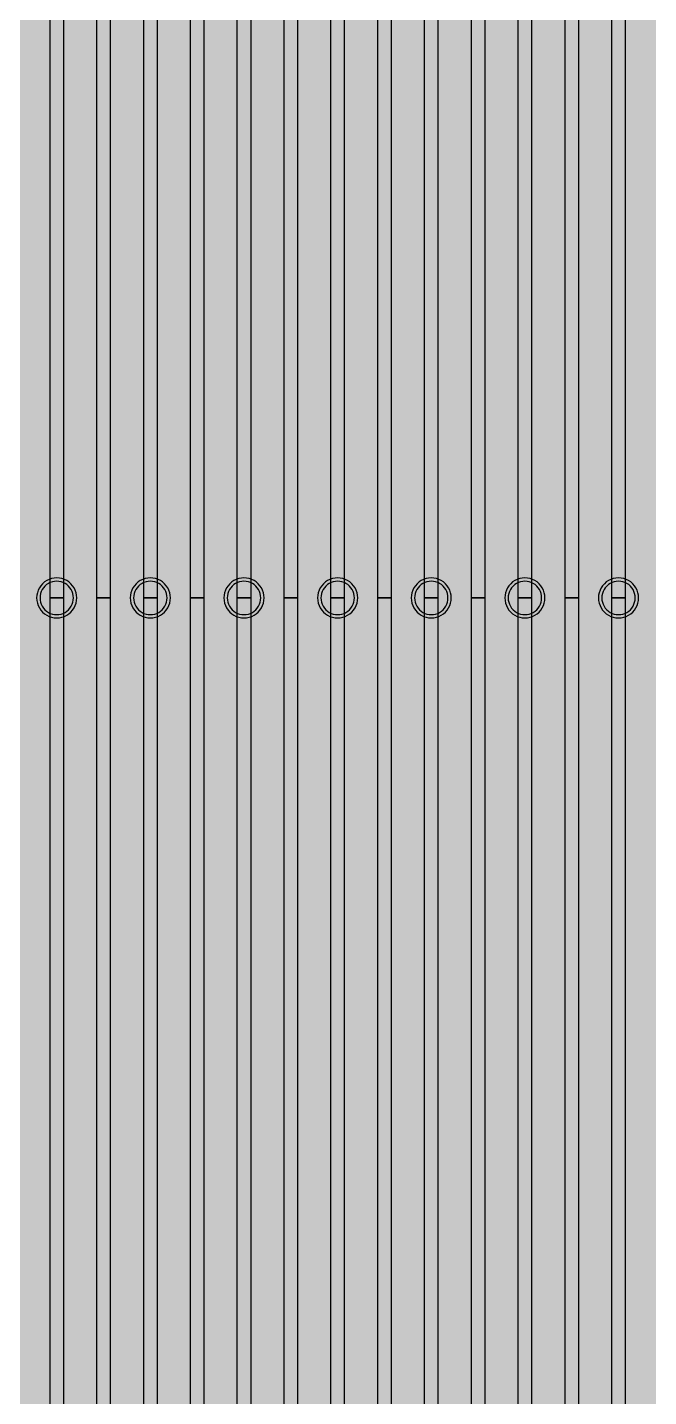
# Model space of a CAD drawing. Header units: metres. Extents: x -7231 to 10969, y -37556 to 1873.
# Drawn here: x -728.9 to -636, y -16751.3 to -16546.6 of the extents above; entities that cross this region are included whole.
import ezdxf

# ---------------------------------------------------------------- set-up
doc = ezdxf.new("R2010")
doc.units = ezdxf.units.M
for name, color, linetype in [('Metal1', 4, 'CONTINUOUS'), ('Metal2', 3, 'CONTINUOUS'), ('Polyimide', 7, 'CONTINUOUS')]:
    doc.layers.add(name, color=color, linetype=linetype)

msp = doc.modelspace()

# ---------------------------------------------------------------- hatches: boundary and pattern name
at = {"layer": 'Polyimide'}
msp.add_hatch(color=7, dxfattribs=at).paths.add_polyline_path([(4065.69, -468), (4066.67, -501.99), (4068.51, -535.99), (4071.41, -569.99), (4075.54, -603.99), (4081.04, -637.99), (4088.01, -671.99), (4096.52, -705.98), (4106.62, -739.98), (4118.33, -773.98), (4131.63, -807.98), (4146.49, -841.98), (4162.87, -875.98), (4180.68, -909.97), (4199.83, -943.97), (4220.22, -977.97), (4241.73, -1011.97), (4264.21, -1045.97), (4287.52, -1079.96), (4311.51, -1113.96), (4336.01, -1147.96), (4360.86, -1181.96), (4385.88, -1215.96), (4410.89, -1249.96), (4435.74, -1283.95), (4460.24, -1317.95), (4484.23, -1351.95), (4507.54, -1385.95), (4530.02, -1419.95), (4551.53, -1453.94), (4571.92, -1487.94), (4591.07, -1521.94), (4608.88, -1555.94), (4625.26, -1589.94), (4640.12, -1623.94), (4653.42, -1657.93), (4665.13, -1691.93), (4675.23, -1725.93), (4683.74, -1759.93), (4690.71, -1793.93), (4696.21, -1827.93), (4700.34, -1861.92), (4703.24, -1895.92), (4705.08, -1929.92), (4706.06, -1963.92), (4706.44, -1997.92), (4706.5, -2031.91), (4706.5, -4793.02), (4709.95, -4838.39), (4720.22, -4882.71), (4737.08, -4924.98), (4760.13, -4964.2), (4788.85, -4999.49), (4822.58, -5030.03), (4860.53, -5055.12), (4901.85, -5074.18), (4901.85, -5074.18), (4970.68, -5105.23), (5034.7, -5145.26), (5092.76, -5193.54), (5143.8, -5249.19), (5186.89, -5311.2), (5221.24, -5378.44), (5246.23, -5449.69), (5261.41, -5523.66), (5266.5, -5599), (5261.41, -5674.34), (5246.23, -5748.31), (5221.24, -5819.56), (5186.89, -5886.8), (5143.8, -5948.81), (5092.76, -6004.46), (5034.7, -6052.74), (4970.68, -6092.77), (4901.85, -6123.82), (4860.53, -6142.88), (4822.58, -6167.97), (4788.85, -6198.51), (4760.13, -6233.8), (4737.08, -6273.02), (4720.22, -6315.29), (4709.95, -6359.61), (4706.5, -6404.98), (4706.5, -9221.52), (4709.95, -9266.88), (4720.22, -9311.21), (4737.08, -9353.47), (4760.13, -9392.7), (4788.85, -9427.98), (4822.58, -9458.52), (4860.53, -9483.61), (4901.85, -9502.67), (4970.68, -9533.72), (5034.7, -9573.75), (5092.76, -9622.03), (5143.8, -9677.68), (5186.89, -9739.69), (5221.24, -9806.94), (5246.23, -9878.19), (5261.41, -9952.16), (5266.5, -10027.49), (5261.41, -10102.83), (5246.23, -10176.8), (5221.24, -10248.05), (5186.89, -10315.3), (5143.8, -10377.31), (5092.76, -10432.96), (5034.7, -10481.24), (4970.68, -10521.27), (4901.85, -10552.32), (4860.53, -10571.38), (4822.58, -10596.46), (4788.85, -10627), (4760.13, -10662.29), (4737.08, -10701.52), (4720.22, -10743.78), (4709.95, -10788.1), (4706.5, -10833.47), (4706.5, -13650.01), (4709.95, -13695.38), (4720.22, -13739.7), (4737.08, -13781.96), (4760.13, -13821.19), (4788.85, -13856.48), (4822.58, -13887.02), (4860.53, -13912.11), (4901.85, -13931.17), (4970.68, -13962.22), (5034.7, -14002.25), (5092.76, -14050.53), (5143.8, -14106.18), (5186.89, -14168.19), (5221.24, -14235.43), (5246.23, -14306.68), (5261.41, -14380.65), (5266.5, -14455.99), (5261.41, -14531.33), (5246.23, -14605.29), (5221.24, -14676.55), (5186.89, -14743.79), (5143.8, -14805.8), (5092.76, -14861.45), (5034.7, -14909.73), (4970.68, -14949.76), (4901.85, -14980.81), (4860.53, -14999.87), (4822.58, -15024.96), (4788.85, -15055.5), (4760.13, -15090.79), (4737.08, -15130.01), (4720.22, -15172.27), (4709.95, -15216.6), (4706.5, -15261.97), (4706.5, -15455.99), (4720.95, -15750.04), (4764.14, -16041.26), (4835.68, -16326.84), (4934.86, -16604.04), (5060.74, -16870.18), (5212.09, -17122.7), (5387.47, -17359.17), (5585.18, -17577.31), (5803.32, -17775.02), (6039.79, -17950.4), (6292.31, -18101.75), (6558.45, -18227.63), (6835.65, -18326.81), (7121.23, -18398.34), (7412.45, -18441.54), (7706.5, -18455.99), (9969.01, -18455.99), (10047.42, -18459.84), (10125.08, -18471.36), (10201.23, -18490.44), (10275.15, -18516.89), (10346.12, -18550.45), (10413.46, -18590.81), (10476.52, -18637.58), (10534.69, -18690.3), (10587.41, -18748.47), (10634.18, -18811.53), (10674.54, -18878.87), (10708.11, -18949.84), (10734.56, -19023.76), (10753.63, -19099.92), (10765.15, -19177.58), (10769.01, -19255.99), (10769.01, -20895.8), (10730.24, -20951.41), (10694.6, -21009.08), (10662.21, -21068.63), (10633.17, -21129.89), (10607.55, -21192.66), (10585.45, -21256.74), (10566.93, -21321.96), (10552.05, -21388.09), (10540.84, -21454.95), (10533.35, -21522.33), (10529.6, -21590.02), (10529.6, -21657.81), (10533.35, -21725.5), (10540.84, -21792.87), (10552.05, -21859.73), (10566.93, -21925.87), (10585.45, -21991.08), (10607.55, -22055.17), (10633.17, -22117.94), (10662.21, -22179.19), (10694.6, -22238.74), (10730.24, -22296.41), (10769.01, -22352.03), (10769.01, -32454.24), (10728.74, -32510.49), (10691.72, -32568.92), (10658.05, -32629.35), (10627.85, -32691.58), (10601.2, -32755.42), (10578.21, -32820.67), (10558.93, -32887.1), (10543.44, -32954.52), (10531.77, -33022.71), (10523.97, -33091.44), (10520.07, -33160.51), (10520.07, -33229.69), (10523.97, -33298.75), (10531.77, -33367.49), (10543.44, -33435.67), (10558.93, -33503.09), (10578.21, -33569.53), (10601.2, -33634.77), (10627.85, -33698.61), (10658.05, -33760.85), (10691.72, -33821.28), (10728.74, -33879.71), (10769.01, -33935.96), (10769.01, -36556), (10765.15, -36634.41), (10753.63, -36712.07), (10734.56, -36788.23), (10708.11, -36862.15), (10674.54, -36933.12), (10634.18, -37000.46), (10587.41, -37063.51), (10534.69, -37121.69), (10476.52, -37174.41), (10413.46, -37221.18), (10346.12, -37261.54), (10275.15, -37295.1), (10201.23, -37321.55), (10125.08, -37340.63), (10047.42, -37352.15), (9969.01, -37356), (-6231.01, -37356), (-6309.42, -37352.15), (-6387.08, -37340.63), (-6463.23, -37321.55), (-6537.15, -37295.1), (-6608.12, -37261.54), (-6675.46, -37221.18), (-6738.52, -37174.41), (-6796.69, -37121.69), (-6849.41, -37063.51), (-6896.18, -37000.46), (-6936.54, -36933.12), (-6970.11, -36862.15), (-6996.56, -36788.23), (-7015.63, -36712.07), (-7027.15, -36634.41), (-7031.01, -36556), (-7031.01, -33936), (-6990.74, -33879.75), (-6953.7, -33821.31), (-6920.03, -33760.88), (-6889.82, -33698.64), (-6863.18, -33634.8), (-6840.18, -33569.55), (-6820.9, -33503.11), (-6805.4, -33435.69), (-6793.74, -33367.49), (-6785.94, -33298.75), (-6782.03, -33229.68), (-6782.03, -33160.5), (-6785.94, -33091.43), (-6793.74, -33022.69), (-6805.4, -32954.5), (-6820.9, -32887.07), (-6840.18, -32820.63), (-6863.18, -32755.39), (-6889.82, -32691.54), (-6920.03, -32629.3), (-6953.7, -32568.87), (-6990.74, -32510.43), (-7031.01, -32454.18), (-7031.01, -22364.83), (-6990.74, -22308.58), (-6953.7, -22250.14), (-6920.03, -22189.71), (-6889.82, -22127.47), (-6863.18, -22063.62), (-6840.18, -21998.38), (-6820.9, -21931.94), (-6805.4, -21864.51), (-6793.74, -21796.32), (-6785.94, -21727.58), (-6782.03, -21658.51), (-6782.03, -21589.33), (-6785.94, -21520.26), (-6793.74, -21451.52), (-6805.4, -21383.32), (-6820.9, -21315.9), (-6840.18, -21249.46), (-6863.18, -21184.21), (-6889.82, -21120.37), (-6920.03, -21058.13), (-6953.7, -20997.7), (-6990.74, -20939.26), (-7031.01, -20883.01), (-7031.01, -19255.99), (-7027.15, -19177.58), (-7015.63, -19099.92), (-6996.56, -19023.76), (-6970.11, -18949.84), (-6936.54, -18878.87), (-6896.18, -18811.53), (-6849.41, -18748.47), (-6796.69, -18690.3), (-6738.52, -18637.58), (-6675.46, -18590.81), (-6608.12, -18550.45), (-6537.15, -18516.89), (-6463.23, -18490.44), (-6387.08, -18471.36), (-6309.42, -18459.84), (-6231.01, -18455.99), (-3968.5, -18455.99), (-3674.45, -18441.54), (-3383.23, -18398.34), (-3097.65, -18326.81), (-2820.45, -18227.63), (-2554.31, -18101.75), (-2301.79, -17950.4), (-2065.32, -17775.02), (-1847.18, -17577.31), (-1649.47, -17359.17), (-1474.09, -17122.7), (-1322.74, -16870.18), (-1196.86, -16604.04), (-1097.68, -16326.84), (-1026.14, -16041.26), (-982.95, -15750.04), (-968.5, -15455.99), (-968.5, -15261.97), (-971.95, -15216.6), (-982.22, -15172.27), (-999.08, -15130.01), (-1022.13, -15090.79), (-1050.85, -15055.5), (-1084.58, -15024.96), (-1122.53, -14999.87), (-1163.85, -14980.81), (-1232.68, -14949.76), (-1296.7, -14909.73), (-1354.76, -14861.45), (-1405.8, -14805.8), (-1448.89, -14743.79), (-1483.24, -14676.55), (-1508.23, -14605.29), (-1523.41, -14531.33), (-1528.5, -14455.99), (-1523.41, -14380.65), (-1508.23, -14306.68), (-1483.24, -14235.43), (-1448.89, -14168.19), (-1405.8, -14106.18), (-1354.76, -14050.53), (-1296.7, -14002.25), (-1232.68, -13962.22), (-1163.85, -13931.17), (-1122.53, -13912.11), (-1084.58, -13887.02), (-1050.85, -13856.48), (-1022.13, -13821.19), (-999.08, -13781.96), (-982.22, -13739.7), (-971.95, -13695.38), (-968.5, -13650.01), (-968.5, -12309.64), (-971.95, -12264.27), (-982.22, -12219.94), (-999.08, -12177.68), (-1022.13, -12138.46), (-1050.85, -12103.17), (-1084.58, -12072.63), (-1122.53, -12047.54), (-1163.85, -12028.48), (-1232.68, -11997.43), (-1296.7, -11957.4), (-1354.76, -11909.12), (-1405.8, -11853.47), (-1448.89, -11791.46), (-1483.24, -11724.22), (-1508.23, -11652.96), (-1523.41, -11579), (-1528.5, -11503.66), (-1523.41, -11428.32), (-1508.23, -11354.35), (-1483.24, -11283.1), (-1448.89, -11215.86), (-1405.8, -11153.85), (-1354.76, -11098.2), (-1296.7, -11049.92), (-1232.68, -11009.89), (-1163.85, -10978.84), (-1122.53, -10959.78), (-1084.58, -10934.69), (-1050.85, -10904.15), (-1022.13, -10868.86), (-999.08, -10829.63), (-982.22, -10787.37), (-971.95, -10743.05), (-968.5, -10697.68), (-968.5, -9357.31), (-971.95, -9311.94), (-982.22, -9267.62), (-999.08, -9225.35), (-1022.13, -9186.13), (-1050.85, -9150.84), (-1084.58, -9120.3), (-1122.53, -9095.21), (-1163.85, -9076.15), (-1163.85, -9076.15), (-1232.68, -9045.1), (-1296.7, -9005.07), (-1354.76, -8956.79), (-1405.8, -8901.14), (-1448.89, -8839.13), (-1483.24, -8771.89), (-1508.23, -8700.64), (-1523.41, -8626.67), (-1528.5, -8551.33), (-1523.41, -8475.99), (-1508.23, -8402.02), (-1483.24, -8330.77), (-1448.89, -8263.53), (-1405.8, -8201.52), (-1354.76, -8145.87), (-1296.7, -8097.59), (-1232.68, -8057.56), (-1163.85, -8026.51), (-1163.85, -8026.51), (-1122.53, -8007.45), (-1084.58, -7982.36), (-1050.85, -7951.82), (-1022.13, -7916.53), (-999.08, -7877.31), (-982.22, -7835.04), (-971.95, -7790.72), (-968.5, -7745.35), (-968.5, -6404.98), (-971.95, -6359.61), (-982.22, -6315.29), (-999.08, -6273.02), (-1022.13, -6233.8), (-1050.85, -6198.51), (-1084.58, -6167.97), (-1122.53, -6142.88), (-1163.85, -6123.82), (-1163.85, -6123.82), (-1232.68, -6092.77), (-1296.7, -6052.74), (-1354.76, -6004.46), (-1405.8, -5948.81), (-1448.89, -5886.8), (-1483.24, -5819.56), (-1508.23, -5748.31), (-1523.41, -5674.34), (-1528.5, -5599), (-1523.41, -5523.66), (-1508.23, -5449.69), (-1483.24, -5378.44), (-1448.89, -5311.2), (-1405.8, -5249.19), (-1354.76, -5193.54), (-1296.7, -5145.26), (-1232.68, -5105.23), (-1163.85, -5074.18), (-1163.85, -5074.18), (-1122.53, -5055.12), (-1084.58, -5030.03), (-1050.85, -4999.49), (-1022.13, -4964.2), (-999.08, -4924.98), (-982.22, -4882.71), (-971.95, -4838.39), (-968.5, -4793.02), (-968.5, -2031.91), (-968.44, -1997.92), (-968.06, -1963.92), (-967.05, -1929.92), (-965.18, -1895.92), (-962.22, -1861.92), (-958.01, -1827.93), (-952.41, -1793.93), (-945.31, -1759.93), (-936.64, -1725.93), (-926.35, -1691.93), (-914.43, -1657.93), (-900.88, -1623.94), (-885.74, -1589.94), (-869.05, -1555.94), (-850.91, -1521.94), (-831.4, -1487.94), (-810.63, -1453.94), (-788.72, -1419.95), (-765.82, -1385.95), (-742.07, -1351.95), (-717.63, -1317.95), (-692.67, -1283.95), (-667.36, -1249.96), (-641.88, -1215.96), (-616.39, -1181.96), (-591.08, -1147.96), (-566.12, -1113.96), (-541.68, -1079.96), (-517.93, -1045.97), (-495.03, -1011.97), (-473.12, -977.97), (-452.35, -943.97), (-432.84, -909.97), (-414.7, -875.98), (-398.01, -841.98), (-382.87, -807.98), (-369.32, -773.98), (-357.4, -739.98), (-347.11, -705.98), (-338.44, -671.99), (-331.34, -637.99), (-325.74, -603.99), (-321.53, -569.99), (-318.57, -535.99), (-316.7, -501.99), (-315.69, -468), (-315.31, -434), (-315.25, -400), (-315.25, 401), (-315.25, 451), (-315.25, 1644), (-270.25, 1644), (-270.03, 1637.13), (-269.35, 1630.29), (-268.23, 1623.52), (-266.67, 1616.82), (-264.68, 1610.25), (-262.26, 1603.82), (-259.42, 1597.56), (-256.18, 1591.5), (-252.55, 1585.67), (-248.55, 1580.08), (-244.19, 1574.77), (-239.5, 1569.75), (-234.48, 1565.06), (-229.17, 1560.7), (-223.58, 1556.7), (-217.75, 1553.07), (-211.69, 1549.83), (-205.43, 1546.99), (-199, 1544.57), (-192.43, 1542.58), (-185.73, 1541.02), (-178.96, 1539.9), (-172.12, 1539.22), (-165.25, 1539), (-158.38, 1539.22), (-151.54, 1539.9), (-144.77, 1541.02), (-138.07, 1542.58), (-131.5, 1544.57), (-125.07, 1546.99), (-118.81, 1549.83), (-112.75, 1553.07), (-106.92, 1556.7), (-101.33, 1560.7), (-96.02, 1565.06), (-91, 1569.75), (-86.31, 1574.77), (-81.95, 1580.08), (-77.95, 1585.67), (-74.32, 1591.5), (-71.08, 1597.56), (-68.24, 1603.82), (-65.82, 1610.25), (-63.83, 1616.82), (-62.27, 1623.52), (-61.15, 1630.29), (-60.47, 1637.13), (-60.25, 1644), (1853, 1644), (1853, 1573), (3815.25, 1573), (3815.46, 1579.54), (3816.11, 1586.05), (3817.17, 1592.51), (3818.66, 1598.88), (3820.56, 1605.14), (3822.86, 1611.27), (3825.56, 1617.23), (3828.65, 1623), (3832.1, 1628.56), (3835.91, 1633.88), (3840.07, 1638.93), (3844.54, 1643.71), (3849.32, 1648.18), (3854.37, 1652.34), (3859.69, 1656.15), (3865.25, 1659.6), (3871.02, 1662.69), (3876.98, 1665.39), (3883.11, 1667.69), (3889.37, 1669.59), (3895.74, 1671.08), (3902.2, 1672.14), (3908.71, 1672.79), (3915.25, 1673), (3921.79, 1672.79), (3928.3, 1672.14), (3934.76, 1671.08), (3941.13, 1669.59), (3947.39, 1667.69), (3953.52, 1665.39), (3959.48, 1662.69), (3965.25, 1659.6), (3970.81, 1656.15), (3976.13, 1652.34), (3981.18, 1648.18), (3985.96, 1643.71), (3990.43, 1638.93), (3994.59, 1633.88), (3998.4, 1628.56), (4001.85, 1623), (4004.94, 1617.23), (4007.64, 1611.27), (4009.94, 1605.14), (4011.84, 1598.88), (4013.33, 1592.51), (4014.39, 1586.05), (4015.04, 1579.54), (4015.25, 1573), (4065.25, 1573), (4065.25, 451), (4065.25, 401), (4065.25, -400), (4065.31, -434), (4065.69, -468)])

# ---------------------------------------------------------------- linework, layer by layer
at = {"layer": 'Metal1'}
for points in [[(-723.5, -2032.22), (-723.5, -16631.91), (-725.5, -16631.91), (-725.5, -2031.61)], [(-716.5, -2032.22), (-716.5, -16631.91), (-718.5, -16631.91), (-718.5, -2031.61)], [(-709.5, -2032.22), (-709.5, -16631.91), (-711.5, -16631.91), (-711.5, -2031.61)], [(-702.5, -2032.22), (-702.5, -16631.91), (-704.5, -16631.91), (-704.5, -2031.61)], [(-695.5, -2032.22), (-695.5, -16631.91), (-697.5, -16631.91), (-697.5, -2031.61)], [(-688.5, -2032.22), (-688.5, -16631.91), (-690.5, -16631.91), (-690.5, -2031.61)], [(-681.5, -2032.22), (-681.5, -16631.91), (-683.5, -16631.91), (-683.5, -2031.61)], [(-674.5, -2032.22), (-674.5, -16631.91), (-676.5, -16631.91), (-676.5, -2031.61)], [(-667.5, -2032.21), (-667.5, -16631.91), (-669.5, -16631.91), (-669.5, -2031.61)], [(-660.5, -2032.21), (-660.5, -16631.91), (-662.5, -16631.91), (-662.5, -2031.62)], [(-653.5, -2032.21), (-653.5, -16631.91), (-655.5, -16631.91), (-655.5, -2031.62)], [(-646.5, -2032.21), (-646.5, -16631.91), (-648.5, -16631.91), (-648.5, -2031.62)], [(-639.5, -2032.21), (-639.5, -16631.91), (-641.5, -16631.91), (-641.5, -2031.62)], [(-553.78, -17790.14), (-577.27, -17767.64), (-600.75, -17745.14), (-624.24, -17722.64), (-647.73, -17700.14), (-671.22, -17677.64), (-694.7, -17655.14), (-708.94, -17641.5), (-718.5, -17619.11), (-718.5, -16631.91), (-716.5, -16631.91), (-716.5, -17618.7), (-707.27, -17640.33), (-693.32, -17653.69), (-669.83, -17676.19), (-646.35, -17698.69), (-622.86, -17721.2), (-599.37, -17743.7), (-575.88, -17766.2), (-552.4, -17788.7)], [(-540.67, -17790.14), (-564.03, -17767.64), (-587.39, -17745.14), (-610.75, -17722.64), (-634.11, -17700.14), (-657.47, -17677.64), (-680.83, -17655.14), (-695, -17641.49), (-704.5, -17619.14), (-704.5, -16631.91), (-702.5, -16631.91), (-702.5, -17618.74), (-693.32, -17640.34), (-679.45, -17653.7), (-656.09, -17676.2), (-632.72, -17698.7), (-609.36, -17721.2), (-586, -17743.7), (-562.64, -17766.2), (-539.28, -17788.7)], [(-527.56, -17790.14), (-550.8, -17767.64), (-574.03, -17745.14), (-597.26, -17722.64), (-620.5, -17700.14), (-643.73, -17677.63), (-666.96, -17655.13), (-681.05, -17641.49), (-690.5, -17619.18), (-690.5, -16631.91), (-688.5, -16631.91), (-688.5, -17618.77), (-679.37, -17640.34), (-665.57, -17653.7), (-642.34, -17676.2), (-619.1, -17698.7), (-595.87, -17721.2), (-572.64, -17743.7), (-549.4, -17766.2), (-526.17, -17788.7)], [(-514.45, -17790.14), (-537.56, -17767.64), (-560.67, -17745.13), (-583.77, -17722.63), (-606.88, -17700.13), (-629.99, -17677.63), (-653.09, -17655.13), (-667.1, -17641.49), (-676.5, -17619.22), (-676.5, -16631.91), (-674.5, -16631.91), (-674.5, -17618.81), (-665.41, -17640.34), (-651.7, -17653.7), (-628.59, -17676.2), (-605.48, -17698.7), (-582.38, -17721.2), (-559.27, -17743.7), (-536.17, -17766.2), (-513.06, -17788.7)], [(-501.35, -17790.13), (-524.33, -17767.63), (-547.3, -17745.13), (-570.28, -17722.63), (-593.26, -17700.13), (-616.24, -17677.63), (-639.22, -17655.13), (-653.15, -17641.49), (-662.5, -17619.25), (-662.5, -16631.91), (-660.5, -16631.91), (-660.5, -17618.85), (-651.46, -17640.34), (-637.82, -17653.7), (-614.84, -17676.2), (-591.86, -17698.7), (-568.88, -17721.2), (-545.91, -17743.7), (-522.93, -17766.2), (-499.95, -17788.7)], [(-488.24, -17790.13), (-511.09, -17767.63), (-533.94, -17745.13), (-556.79, -17722.63), (-579.65, -17700.13), (-602.5, -17677.63), (-625.35, -17655.13), (-639.2, -17641.49), (-648.5, -17619.29), (-648.5, -16631.91), (-646.5, -16631.91), (-646.5, -17618.89), (-637.51, -17640.34), (-623.95, -17653.7), (-601.09, -17676.2), (-578.24, -17698.7), (-555.39, -17721.2), (-532.54, -17743.71), (-509.69, -17766.21), (-486.83, -17788.71)]]:
    msp.add_lwpolyline(points, dxfattribs=at)
for points in [[(-721.5, -16631.91), (-721.53, -16631.52), (-721.6, -16631.14), (-721.73, -16630.77), (-721.9, -16630.41), (-722.12, -16630.09), (-722.38, -16629.79), (-722.67, -16629.53), (-723, -16629.32), (-723.35, -16629.14), (-723.72, -16629.02), (-724.11, -16628.94), (-724.5, -16628.91), (-724.89, -16628.94), (-725.28, -16629.02), (-725.65, -16629.14), (-726, -16629.32), (-726.33, -16629.53), (-726.62, -16629.79), (-726.88, -16630.09), (-727.1, -16630.41), (-727.27, -16630.77), (-727.4, -16631.14), (-727.47, -16631.52), (-727.5, -16631.91), (-727.47, -16632.31), (-727.4, -16632.69), (-727.27, -16633.06), (-727.1, -16633.41), (-726.88, -16633.74), (-726.62, -16634.04), (-726.33, -16634.29), (-726, -16634.51), (-725.65, -16634.69), (-725.28, -16634.81), (-724.89, -16634.89), (-724.5, -16634.91), (-724.11, -16634.89), (-723.72, -16634.81), (-723.35, -16634.69), (-723, -16634.51), (-722.67, -16634.29), (-722.38, -16634.04), (-722.12, -16633.74), (-721.9, -16633.41), (-721.73, -16633.06), (-721.6, -16632.69), (-721.53, -16632.31), (-721.5, -16631.91)], [(-707.5, -16631.91), (-707.53, -16631.52), (-707.6, -16631.14), (-707.73, -16630.77), (-707.9, -16630.41), (-708.12, -16630.09), (-708.38, -16629.79), (-708.67, -16629.53), (-709, -16629.32), (-709.35, -16629.14), (-709.72, -16629.02), (-710.11, -16628.94), (-710.5, -16628.91), (-710.89, -16628.94), (-711.28, -16629.02), (-711.65, -16629.14), (-712, -16629.32), (-712.33, -16629.53), (-712.62, -16629.79), (-712.88, -16630.09), (-713.1, -16630.41), (-713.27, -16630.77), (-713.4, -16631.14), (-713.47, -16631.52), (-713.5, -16631.91), (-713.47, -16632.31), (-713.4, -16632.69), (-713.27, -16633.06), (-713.1, -16633.41), (-712.88, -16633.74), (-712.62, -16634.04), (-712.33, -16634.29), (-712, -16634.51), (-711.65, -16634.69), (-711.28, -16634.81), (-710.89, -16634.89), (-710.5, -16634.91), (-710.11, -16634.89), (-709.72, -16634.81), (-709.35, -16634.69), (-709, -16634.51), (-708.67, -16634.29), (-708.38, -16634.04), (-708.12, -16633.74), (-707.9, -16633.41), (-707.73, -16633.06), (-707.6, -16632.69), (-707.53, -16632.31), (-707.5, -16631.91)], [(-693.5, -16631.91), (-693.53, -16631.52), (-693.6, -16631.14), (-693.73, -16630.77), (-693.9, -16630.41), (-694.12, -16630.09), (-694.38, -16629.79), (-694.67, -16629.53), (-695, -16629.32), (-695.35, -16629.14), (-695.72, -16629.02), (-696.11, -16628.94), (-696.5, -16628.91), (-696.89, -16628.94), (-697.28, -16629.02), (-697.65, -16629.14), (-698, -16629.32), (-698.33, -16629.53), (-698.62, -16629.79), (-698.88, -16630.09), (-699.1, -16630.41), (-699.27, -16630.77), (-699.4, -16631.14), (-699.47, -16631.52), (-699.5, -16631.91), (-699.47, -16632.31), (-699.4, -16632.69), (-699.27, -16633.06), (-699.1, -16633.41), (-698.88, -16633.74), (-698.62, -16634.04), (-698.33, -16634.29), (-698, -16634.51), (-697.65, -16634.69), (-697.28, -16634.81), (-696.89, -16634.89), (-696.5, -16634.91), (-696.11, -16634.89), (-695.72, -16634.81), (-695.35, -16634.69), (-695, -16634.51), (-694.67, -16634.29), (-694.38, -16634.04), (-694.12, -16633.74), (-693.9, -16633.41), (-693.73, -16633.06), (-693.6, -16632.69), (-693.53, -16632.31), (-693.5, -16631.91)], [(-679.5, -16631.91), (-679.53, -16631.52), (-679.6, -16631.14), (-679.73, -16630.77), (-679.9, -16630.41), (-680.12, -16630.09), (-680.38, -16629.79), (-680.67, -16629.53), (-681, -16629.32), (-681.35, -16629.14), (-681.72, -16629.02), (-682.11, -16628.94), (-682.5, -16628.91), (-682.89, -16628.94), (-683.28, -16629.02), (-683.65, -16629.14), (-684, -16629.32), (-684.33, -16629.53), (-684.62, -16629.79), (-684.88, -16630.09), (-685.1, -16630.41), (-685.27, -16630.77), (-685.4, -16631.14), (-685.47, -16631.52), (-685.5, -16631.91), (-685.47, -16632.31), (-685.4, -16632.69), (-685.27, -16633.06), (-685.1, -16633.41), (-684.88, -16633.74), (-684.62, -16634.04), (-684.33, -16634.29), (-684, -16634.51), (-683.65, -16634.69), (-683.28, -16634.81), (-682.89, -16634.89), (-682.5, -16634.91), (-682.11, -16634.89), (-681.72, -16634.81), (-681.35, -16634.69), (-681, -16634.51), (-680.67, -16634.29), (-680.38, -16634.04), (-680.12, -16633.74), (-679.9, -16633.41), (-679.73, -16633.06), (-679.6, -16632.69), (-679.53, -16632.31), (-679.5, -16631.91)], [(-665.5, -16631.91), (-665.53, -16631.52), (-665.6, -16631.14), (-665.73, -16630.77), (-665.9, -16630.41), (-666.12, -16630.09), (-666.38, -16629.79), (-666.67, -16629.53), (-667, -16629.32), (-667.35, -16629.14), (-667.72, -16629.02), (-668.11, -16628.94), (-668.5, -16628.91), (-668.89, -16628.94), (-669.28, -16629.02), (-669.65, -16629.14), (-670, -16629.32), (-670.33, -16629.53), (-670.62, -16629.79), (-670.88, -16630.09), (-671.1, -16630.41), (-671.27, -16630.77), (-671.4, -16631.14), (-671.47, -16631.52), (-671.5, -16631.91), (-671.47, -16632.31), (-671.4, -16632.69), (-671.27, -16633.06), (-671.1, -16633.41), (-670.88, -16633.74), (-670.62, -16634.04), (-670.33, -16634.29), (-670, -16634.51), (-669.65, -16634.69), (-669.28, -16634.81), (-668.89, -16634.89), (-668.5, -16634.91), (-668.11, -16634.89), (-667.72, -16634.81), (-667.35, -16634.69), (-667, -16634.51), (-666.67, -16634.29), (-666.38, -16634.04), (-666.12, -16633.74), (-665.9, -16633.41), (-665.73, -16633.06), (-665.6, -16632.69), (-665.53, -16632.31), (-665.5, -16631.91)], [(-651.5, -16631.91), (-651.53, -16631.52), (-651.6, -16631.14), (-651.73, -16630.77), (-651.9, -16630.41), (-652.12, -16630.09), (-652.38, -16629.79), (-652.67, -16629.53), (-653, -16629.32), (-653.35, -16629.14), (-653.72, -16629.02), (-654.11, -16628.94), (-654.5, -16628.91), (-654.89, -16628.94), (-655.28, -16629.02), (-655.65, -16629.14), (-656, -16629.32), (-656.33, -16629.53), (-656.62, -16629.79), (-656.88, -16630.09), (-657.1, -16630.41), (-657.27, -16630.77), (-657.4, -16631.14), (-657.47, -16631.52), (-657.5, -16631.91), (-657.47, -16632.31), (-657.4, -16632.69), (-657.27, -16633.06), (-657.1, -16633.41), (-656.88, -16633.74), (-656.62, -16634.04), (-656.33, -16634.29), (-656, -16634.51), (-655.65, -16634.69), (-655.28, -16634.81), (-654.89, -16634.89), (-654.5, -16634.91), (-654.11, -16634.89), (-653.72, -16634.81), (-653.35, -16634.69), (-653, -16634.51), (-652.67, -16634.29), (-652.38, -16634.04), (-652.12, -16633.74), (-651.9, -16633.41), (-651.73, -16633.06), (-651.6, -16632.69), (-651.53, -16632.31), (-651.5, -16631.91)], [(-637.5, -16631.91), (-637.53, -16631.52), (-637.6, -16631.14), (-637.73, -16630.77), (-637.9, -16630.41), (-638.12, -16630.09), (-638.38, -16629.79), (-638.67, -16629.53), (-639, -16629.32), (-639.35, -16629.14), (-639.72, -16629.02), (-640.11, -16628.94), (-640.5, -16628.91), (-640.89, -16628.94), (-641.28, -16629.02), (-641.65, -16629.14), (-642, -16629.32), (-642.33, -16629.53), (-642.62, -16629.79), (-642.88, -16630.09), (-643.1, -16630.41), (-643.27, -16630.77), (-643.4, -16631.14), (-643.47, -16631.52), (-643.5, -16631.91), (-643.47, -16632.31), (-643.4, -16632.69), (-643.27, -16633.06), (-643.1, -16633.41), (-642.88, -16633.74), (-642.62, -16634.04), (-642.33, -16634.29), (-642, -16634.51), (-641.65, -16634.69), (-641.28, -16634.81), (-640.89, -16634.89), (-640.5, -16634.91), (-640.11, -16634.89), (-639.72, -16634.81), (-639.35, -16634.69), (-639, -16634.51), (-638.67, -16634.29), (-638.38, -16634.04), (-638.12, -16633.74), (-637.9, -16633.41), (-637.73, -16633.06), (-637.6, -16632.69), (-637.53, -16632.31), (-637.5, -16631.91)]]:
    msp.add_lwpolyline(points, close=True, dxfattribs=at)
at = {"layer": 'Metal2'}
for points in [[(-721.5, -16631.91), (-721.53, -16631.52), (-721.6, -16631.14), (-721.73, -16630.77), (-721.9, -16630.41), (-722.12, -16630.09), (-722.38, -16629.79), (-722.67, -16629.53), (-723, -16629.32), (-723.35, -16629.14), (-723.72, -16629.02), (-724.11, -16628.94), (-724.5, -16628.91), (-724.89, -16628.94), (-725.28, -16629.02), (-725.65, -16629.14), (-726, -16629.32), (-726.33, -16629.53), (-726.62, -16629.79), (-726.88, -16630.09), (-727.1, -16630.41), (-727.27, -16630.77), (-727.4, -16631.14), (-727.47, -16631.52), (-727.5, -16631.91), (-727.47, -16632.31), (-727.4, -16632.69), (-727.27, -16633.06), (-727.1, -16633.41), (-726.88, -16633.74), (-726.62, -16634.04), (-726.33, -16634.29), (-726, -16634.51), (-725.65, -16634.69), (-725.28, -16634.81), (-724.89, -16634.89), (-724.5, -16634.91), (-724.11, -16634.89), (-723.72, -16634.81), (-723.35, -16634.69), (-723, -16634.51), (-722.67, -16634.29), (-722.38, -16634.04), (-722.12, -16633.74), (-721.9, -16633.41), (-721.73, -16633.06), (-721.6, -16632.69), (-721.53, -16632.31), (-721.5, -16631.91)], [(-707.5, -16631.91), (-707.53, -16631.52), (-707.6, -16631.14), (-707.73, -16630.77), (-707.9, -16630.41), (-708.12, -16630.09), (-708.38, -16629.79), (-708.67, -16629.53), (-709, -16629.32), (-709.35, -16629.14), (-709.72, -16629.02), (-710.11, -16628.94), (-710.5, -16628.91), (-710.89, -16628.94), (-711.28, -16629.02), (-711.65, -16629.14), (-712, -16629.32), (-712.33, -16629.53), (-712.62, -16629.79), (-712.88, -16630.09), (-713.1, -16630.41), (-713.27, -16630.77), (-713.4, -16631.14), (-713.47, -16631.52), (-713.5, -16631.91), (-713.47, -16632.31), (-713.4, -16632.69), (-713.27, -16633.06), (-713.1, -16633.41), (-712.88, -16633.74), (-712.62, -16634.04), (-712.33, -16634.29), (-712, -16634.51), (-711.65, -16634.69), (-711.28, -16634.81), (-710.89, -16634.89), (-710.5, -16634.91), (-710.11, -16634.89), (-709.72, -16634.81), (-709.35, -16634.69), (-709, -16634.51), (-708.67, -16634.29), (-708.38, -16634.04), (-708.12, -16633.74), (-707.9, -16633.41), (-707.73, -16633.06), (-707.6, -16632.69), (-707.53, -16632.31), (-707.5, -16631.91)], [(-693.5, -16631.91), (-693.53, -16631.52), (-693.6, -16631.14), (-693.73, -16630.77), (-693.9, -16630.41), (-694.12, -16630.09), (-694.38, -16629.79), (-694.67, -16629.53), (-695, -16629.32), (-695.35, -16629.14), (-695.72, -16629.02), (-696.11, -16628.94), (-696.5, -16628.91), (-696.89, -16628.94), (-697.28, -16629.02), (-697.65, -16629.14), (-698, -16629.32), (-698.33, -16629.53), (-698.62, -16629.79), (-698.88, -16630.09), (-699.1, -16630.41), (-699.27, -16630.77), (-699.4, -16631.14), (-699.47, -16631.52), (-699.5, -16631.91), (-699.47, -16632.31), (-699.4, -16632.69), (-699.27, -16633.06), (-699.1, -16633.41), (-698.88, -16633.74), (-698.62, -16634.04), (-698.33, -16634.29), (-698, -16634.51), (-697.65, -16634.69), (-697.28, -16634.81), (-696.89, -16634.89), (-696.5, -16634.91), (-696.11, -16634.89), (-695.72, -16634.81), (-695.35, -16634.69), (-695, -16634.51), (-694.67, -16634.29), (-694.38, -16634.04), (-694.12, -16633.74), (-693.9, -16633.41), (-693.73, -16633.06), (-693.6, -16632.69), (-693.53, -16632.31), (-693.5, -16631.91)], [(-679.5, -16631.91), (-679.53, -16631.52), (-679.6, -16631.14), (-679.73, -16630.77), (-679.9, -16630.41), (-680.12, -16630.09), (-680.38, -16629.79), (-680.67, -16629.53), (-681, -16629.32), (-681.35, -16629.14), (-681.72, -16629.02), (-682.11, -16628.94), (-682.5, -16628.91), (-682.89, -16628.94), (-683.28, -16629.02), (-683.65, -16629.14), (-684, -16629.32), (-684.33, -16629.53), (-684.62, -16629.79), (-684.88, -16630.09), (-685.1, -16630.41), (-685.27, -16630.77), (-685.4, -16631.14), (-685.47, -16631.52), (-685.5, -16631.91), (-685.47, -16632.31), (-685.4, -16632.69), (-685.27, -16633.06), (-685.1, -16633.41), (-684.88, -16633.74), (-684.62, -16634.04), (-684.33, -16634.29), (-684, -16634.51), (-683.65, -16634.69), (-683.28, -16634.81), (-682.89, -16634.89), (-682.5, -16634.91), (-682.11, -16634.89), (-681.72, -16634.81), (-681.35, -16634.69), (-681, -16634.51), (-680.67, -16634.29), (-680.38, -16634.04), (-680.12, -16633.74), (-679.9, -16633.41), (-679.73, -16633.06), (-679.6, -16632.69), (-679.53, -16632.31), (-679.5, -16631.91)], [(-665.5, -16631.91), (-665.53, -16631.52), (-665.6, -16631.14), (-665.73, -16630.77), (-665.9, -16630.41), (-666.12, -16630.09), (-666.38, -16629.79), (-666.67, -16629.53), (-667, -16629.32), (-667.35, -16629.14), (-667.72, -16629.02), (-668.11, -16628.94), (-668.5, -16628.91), (-668.89, -16628.94), (-669.28, -16629.02), (-669.65, -16629.14), (-670, -16629.32), (-670.33, -16629.53), (-670.62, -16629.79), (-670.88, -16630.09), (-671.1, -16630.41), (-671.27, -16630.77), (-671.4, -16631.14), (-671.47, -16631.52), (-671.5, -16631.91), (-671.47, -16632.31), (-671.4, -16632.69), (-671.27, -16633.06), (-671.1, -16633.41), (-670.88, -16633.74), (-670.62, -16634.04), (-670.33, -16634.29), (-670, -16634.51), (-669.65, -16634.69), (-669.28, -16634.81), (-668.89, -16634.89), (-668.5, -16634.91), (-668.11, -16634.89), (-667.72, -16634.81), (-667.35, -16634.69), (-667, -16634.51), (-666.67, -16634.29), (-666.38, -16634.04), (-666.12, -16633.74), (-665.9, -16633.41), (-665.73, -16633.06), (-665.6, -16632.69), (-665.53, -16632.31), (-665.5, -16631.91)], [(-651.5, -16631.91), (-651.53, -16631.52), (-651.6, -16631.14), (-651.73, -16630.77), (-651.9, -16630.41), (-652.12, -16630.09), (-652.38, -16629.79), (-652.67, -16629.53), (-653, -16629.32), (-653.35, -16629.14), (-653.72, -16629.02), (-654.11, -16628.94), (-654.5, -16628.91), (-654.89, -16628.94), (-655.28, -16629.02), (-655.65, -16629.14), (-656, -16629.32), (-656.33, -16629.53), (-656.62, -16629.79), (-656.88, -16630.09), (-657.1, -16630.41), (-657.27, -16630.77), (-657.4, -16631.14), (-657.47, -16631.52), (-657.5, -16631.91), (-657.47, -16632.31), (-657.4, -16632.69), (-657.27, -16633.06), (-657.1, -16633.41), (-656.88, -16633.74), (-656.62, -16634.04), (-656.33, -16634.29), (-656, -16634.51), (-655.65, -16634.69), (-655.28, -16634.81), (-654.89, -16634.89), (-654.5, -16634.91), (-654.11, -16634.89), (-653.72, -16634.81), (-653.35, -16634.69), (-653, -16634.51), (-652.67, -16634.29), (-652.38, -16634.04), (-652.12, -16633.74), (-651.9, -16633.41), (-651.73, -16633.06), (-651.6, -16632.69), (-651.53, -16632.31), (-651.5, -16631.91)], [(-637.5, -16631.91), (-637.53, -16631.52), (-637.6, -16631.14), (-637.73, -16630.77), (-637.9, -16630.41), (-638.12, -16630.09), (-638.38, -16629.79), (-638.67, -16629.53), (-639, -16629.32), (-639.35, -16629.14), (-639.72, -16629.02), (-640.11, -16628.94), (-640.5, -16628.91), (-640.89, -16628.94), (-641.28, -16629.02), (-641.65, -16629.14), (-642, -16629.32), (-642.33, -16629.53), (-642.62, -16629.79), (-642.88, -16630.09), (-643.1, -16630.41), (-643.27, -16630.77), (-643.4, -16631.14), (-643.47, -16631.52), (-643.5, -16631.91), (-643.47, -16632.31), (-643.4, -16632.69), (-643.27, -16633.06), (-643.1, -16633.41), (-642.88, -16633.74), (-642.62, -16634.04), (-642.33, -16634.29), (-642, -16634.51), (-641.65, -16634.69), (-641.28, -16634.81), (-640.89, -16634.89), (-640.5, -16634.91), (-640.11, -16634.89), (-639.72, -16634.81), (-639.35, -16634.69), (-639, -16634.51), (-638.67, -16634.29), (-638.38, -16634.04), (-638.12, -16633.74), (-637.9, -16633.41), (-637.73, -16633.06), (-637.6, -16632.69), (-637.53, -16632.31), (-637.5, -16631.91)]]:
    msp.add_lwpolyline(points, close=True, dxfattribs=at)
for points in [[(-560.33, -17790.14), (-583.88, -17767.64), (-607.44, -17745.14), (-630.99, -17722.64), (-654.54, -17700.14), (-678.09, -17677.64), (-701.64, -17655.14), (-715.92, -17641.5), (-725.5, -17619.09), (-725.5, -16631.91), (-723.5, -16631.91), (-723.5, -17618.68), (-714.24, -17640.33), (-700.26, -17653.69), (-676.71, -17676.19), (-653.16, -17698.69), (-629.6, -17721.19), (-606.05, -17743.7), (-582.5, -17766.2), (-558.95, -17788.7)], [(-547.22, -17790.14), (-570.65, -17767.64), (-594.07, -17745.14), (-617.5, -17722.64), (-640.92, -17700.14), (-664.34, -17677.64), (-687.77, -17655.14), (-701.97, -17641.49), (-711.5, -17619.13), (-711.5, -16631.91), (-709.5, -16631.91), (-709.5, -17618.72), (-700.29, -17640.34), (-686.38, -17653.69), (-662.96, -17676.19), (-639.54, -17698.7), (-616.11, -17721.2), (-592.69, -17743.7), (-569.26, -17766.2), (-545.84, -17788.7)], [(-534.12, -17790.14), (-557.41, -17767.64), (-580.71, -17745.14), (-604.01, -17722.64), (-627.3, -17700.14), (-650.6, -17677.64), (-673.9, -17655.13), (-688.02, -17641.49), (-697.5, -17619.16), (-697.5, -16631.91), (-695.5, -16631.91), (-695.5, -17618.76), (-686.34, -17640.34), (-672.51, -17653.7), (-649.21, -17676.2), (-625.91, -17698.7), (-602.62, -17721.2), (-579.32, -17743.7), (-556.02, -17766.2), (-532.73, -17788.7)], [(-521.01, -17790.14), (-544.18, -17767.64), (-567.35, -17745.14), (-590.52, -17722.63), (-613.69, -17700.13), (-636.86, -17677.63), (-660.03, -17655.13), (-674.07, -17641.49), (-683.5, -17619.2), (-683.5, -16631.91), (-681.5, -16631.91), (-681.5, -17618.79), (-672.39, -17640.34), (-658.63, -17653.7), (-635.46, -17676.2), (-612.29, -17698.7), (-589.12, -17721.2), (-565.95, -17743.7), (-542.78, -17766.2), (-519.61, -17788.7)], [(-507.9, -17790.13), (-530.94, -17767.63), (-553.99, -17745.13), (-577.03, -17722.63), (-600.07, -17700.13), (-623.11, -17677.63), (-646.16, -17655.13), (-660.13, -17641.49), (-669.5, -17619.23), (-669.5, -16631.91), (-667.5, -16631.91), (-667.5, -17618.83), (-658.44, -17640.34), (-644.76, -17653.7), (-621.72, -17676.2), (-598.67, -17698.7), (-575.63, -17721.2), (-552.59, -17743.7), (-529.55, -17766.2), (-506.5, -17788.7)], [(-494.79, -17790.13), (-517.71, -17767.63), (-540.62, -17745.13), (-563.54, -17722.63), (-586.45, -17700.13), (-609.37, -17677.63), (-632.29, -17655.13), (-646.18, -17641.49), (-655.5, -17619.27), (-655.5, -16631.91), (-653.5, -16631.91), (-653.5, -17618.87), (-644.49, -17640.34), (-630.88, -17653.7), (-607.97, -17676.2), (-585.05, -17698.7), (-562.14, -17721.2), (-539.22, -17743.7), (-516.31, -17766.21), (-493.39, -17788.71)], [(-481.68, -17790.13), (-504.47, -17767.63), (-527.26, -17745.13), (-550.05, -17722.63), (-572.84, -17700.13), (-595.63, -17677.63), (-618.41, -17655.13), (-632.23, -17641.49), (-641.5, -17619.31), (-641.5, -16631.91), (-639.5, -16631.91), (-639.5, -17618.9), (-630.54, -17640.34), (-617.01, -17653.7), (-594.22, -17676.2), (-571.43, -17698.71), (-548.64, -17721.21), (-525.86, -17743.71), (-503.07, -17766.21), (-480.28, -17788.71)]]:
    msp.add_lwpolyline(points, dxfattribs=at)
at = {"layer": 'Via'}
for points in [[(-722, -16631.91), (-722.02, -16631.59), (-722.09, -16631.27), (-722.19, -16630.96), (-722.33, -16630.66), (-722.52, -16630.39), (-722.73, -16630.15), (-722.98, -16629.93), (-723.25, -16629.75), (-723.54, -16629.6), (-723.85, -16629.5), (-724.17, -16629.44), (-724.5, -16629.41), (-724.83, -16629.44), (-725.15, -16629.5), (-725.46, -16629.6), (-725.75, -16629.75), (-726.02, -16629.93), (-726.27, -16630.15), (-726.48, -16630.39), (-726.67, -16630.66), (-726.81, -16630.96), (-726.91, -16631.27), (-726.98, -16631.59), (-727, -16631.91), (-726.98, -16632.24), (-726.91, -16632.56), (-726.81, -16632.87), (-726.67, -16633.16), (-726.48, -16633.44), (-726.27, -16633.68), (-726.02, -16633.9), (-725.75, -16634.08), (-725.46, -16634.22), (-725.15, -16634.33), (-724.83, -16634.39), (-724.5, -16634.41), (-724.17, -16634.39), (-723.85, -16634.33), (-723.54, -16634.22), (-723.25, -16634.08), (-722.98, -16633.9), (-722.73, -16633.68), (-722.52, -16633.44), (-722.33, -16633.16), (-722.19, -16632.87), (-722.09, -16632.56), (-722.02, -16632.24), (-722, -16631.91)], [(-708, -16631.91), (-708.02, -16631.59), (-708.09, -16631.27), (-708.19, -16630.96), (-708.33, -16630.66), (-708.52, -16630.39), (-708.73, -16630.15), (-708.98, -16629.93), (-709.25, -16629.75), (-709.54, -16629.6), (-709.85, -16629.5), (-710.17, -16629.44), (-710.5, -16629.41), (-710.83, -16629.44), (-711.15, -16629.5), (-711.46, -16629.6), (-711.75, -16629.75), (-712.02, -16629.93), (-712.27, -16630.15), (-712.48, -16630.39), (-712.67, -16630.66), (-712.81, -16630.96), (-712.91, -16631.27), (-712.98, -16631.59), (-713, -16631.91), (-712.98, -16632.24), (-712.91, -16632.56), (-712.81, -16632.87), (-712.67, -16633.16), (-712.48, -16633.44), (-712.27, -16633.68), (-712.02, -16633.9), (-711.75, -16634.08), (-711.46, -16634.22), (-711.15, -16634.33), (-710.83, -16634.39), (-710.5, -16634.41), (-710.17, -16634.39), (-709.85, -16634.33), (-709.54, -16634.22), (-709.25, -16634.08), (-708.98, -16633.9), (-708.73, -16633.68), (-708.52, -16633.44), (-708.33, -16633.16), (-708.19, -16632.87), (-708.09, -16632.56), (-708.02, -16632.24), (-708, -16631.91)], [(-694, -16631.91), (-694.02, -16631.59), (-694.09, -16631.27), (-694.19, -16630.96), (-694.33, -16630.66), (-694.52, -16630.39), (-694.73, -16630.15), (-694.98, -16629.93), (-695.25, -16629.75), (-695.54, -16629.6), (-695.85, -16629.5), (-696.17, -16629.44), (-696.5, -16629.41), (-696.83, -16629.44), (-697.15, -16629.5), (-697.46, -16629.6), (-697.75, -16629.75), (-698.02, -16629.93), (-698.27, -16630.15), (-698.48, -16630.39), (-698.67, -16630.66), (-698.81, -16630.96), (-698.91, -16631.27), (-698.98, -16631.59), (-699, -16631.91), (-698.98, -16632.24), (-698.91, -16632.56), (-698.81, -16632.87), (-698.67, -16633.16), (-698.48, -16633.44), (-698.27, -16633.68), (-698.02, -16633.9), (-697.75, -16634.08), (-697.46, -16634.22), (-697.15, -16634.33), (-696.83, -16634.39), (-696.5, -16634.41), (-696.17, -16634.39), (-695.85, -16634.33), (-695.54, -16634.22), (-695.25, -16634.08), (-694.98, -16633.9), (-694.73, -16633.68), (-694.52, -16633.44), (-694.33, -16633.16), (-694.19, -16632.87), (-694.09, -16632.56), (-694.02, -16632.24), (-694, -16631.91)], [(-680, -16631.91), (-680.02, -16631.59), (-680.09, -16631.27), (-680.19, -16630.96), (-680.33, -16630.66), (-680.52, -16630.39), (-680.73, -16630.15), (-680.98, -16629.93), (-681.25, -16629.75), (-681.54, -16629.6), (-681.85, -16629.5), (-682.17, -16629.44), (-682.5, -16629.41), (-682.83, -16629.44), (-683.15, -16629.5), (-683.46, -16629.6), (-683.75, -16629.75), (-684.02, -16629.93), (-684.27, -16630.15), (-684.48, -16630.39), (-684.67, -16630.66), (-684.81, -16630.96), (-684.91, -16631.27), (-684.98, -16631.59), (-685, -16631.91), (-684.98, -16632.24), (-684.91, -16632.56), (-684.81, -16632.87), (-684.67, -16633.16), (-684.48, -16633.44), (-684.27, -16633.68), (-684.02, -16633.9), (-683.75, -16634.08), (-683.46, -16634.22), (-683.15, -16634.33), (-682.83, -16634.39), (-682.5, -16634.41), (-682.17, -16634.39), (-681.85, -16634.33), (-681.54, -16634.22), (-681.25, -16634.08), (-680.98, -16633.9), (-680.73, -16633.68), (-680.52, -16633.44), (-680.33, -16633.16), (-680.19, -16632.87), (-680.09, -16632.56), (-680.02, -16632.24), (-680, -16631.91)], [(-666, -16631.91), (-666.02, -16631.59), (-666.09, -16631.27), (-666.19, -16630.96), (-666.33, -16630.66), (-666.52, -16630.39), (-666.73, -16630.15), (-666.98, -16629.93), (-667.25, -16629.75), (-667.54, -16629.6), (-667.85, -16629.5), (-668.17, -16629.44), (-668.5, -16629.41), (-668.83, -16629.44), (-669.15, -16629.5), (-669.46, -16629.6), (-669.75, -16629.75), (-670.02, -16629.93), (-670.27, -16630.15), (-670.48, -16630.39), (-670.67, -16630.66), (-670.81, -16630.96), (-670.91, -16631.27), (-670.98, -16631.59), (-671, -16631.91), (-670.98, -16632.24), (-670.91, -16632.56), (-670.81, -16632.87), (-670.67, -16633.16), (-670.48, -16633.44), (-670.27, -16633.68), (-670.02, -16633.9), (-669.75, -16634.08), (-669.46, -16634.22), (-669.15, -16634.33), (-668.83, -16634.39), (-668.5, -16634.41), (-668.17, -16634.39), (-667.85, -16634.33), (-667.54, -16634.22), (-667.25, -16634.08), (-666.98, -16633.9), (-666.73, -16633.68), (-666.52, -16633.44), (-666.33, -16633.16), (-666.19, -16632.87), (-666.09, -16632.56), (-666.02, -16632.24), (-666, -16631.91)], [(-652, -16631.91), (-652.02, -16631.59), (-652.09, -16631.27), (-652.19, -16630.96), (-652.33, -16630.66), (-652.52, -16630.39), (-652.73, -16630.15), (-652.98, -16629.93), (-653.25, -16629.75), (-653.54, -16629.6), (-653.85, -16629.5), (-654.17, -16629.44), (-654.5, -16629.41), (-654.83, -16629.44), (-655.15, -16629.5), (-655.46, -16629.6), (-655.75, -16629.75), (-656.02, -16629.93), (-656.27, -16630.15), (-656.48, -16630.39), (-656.67, -16630.66), (-656.81, -16630.96), (-656.91, -16631.27), (-656.98, -16631.59), (-657, -16631.91), (-656.98, -16632.24), (-656.91, -16632.56), (-656.81, -16632.87), (-656.67, -16633.16), (-656.48, -16633.44), (-656.27, -16633.68), (-656.02, -16633.9), (-655.75, -16634.08), (-655.46, -16634.22), (-655.15, -16634.33), (-654.83, -16634.39), (-654.5, -16634.41), (-654.17, -16634.39), (-653.85, -16634.33), (-653.54, -16634.22), (-653.25, -16634.08), (-652.98, -16633.9), (-652.73, -16633.68), (-652.52, -16633.44), (-652.33, -16633.16), (-652.19, -16632.87), (-652.09, -16632.56), (-652.02, -16632.24), (-652, -16631.91)], [(-638, -16631.91), (-638.02, -16631.59), (-638.09, -16631.27), (-638.19, -16630.96), (-638.33, -16630.66), (-638.52, -16630.39), (-638.73, -16630.15), (-638.98, -16629.93), (-639.25, -16629.75), (-639.54, -16629.6), (-639.85, -16629.5), (-640.17, -16629.44), (-640.5, -16629.41), (-640.83, -16629.44), (-641.15, -16629.5), (-641.46, -16629.6), (-641.75, -16629.75), (-642.02, -16629.93), (-642.27, -16630.15), (-642.48, -16630.39), (-642.67, -16630.66), (-642.81, -16630.96), (-642.91, -16631.27), (-642.98, -16631.59), (-643, -16631.91), (-642.98, -16632.24), (-642.91, -16632.56), (-642.81, -16632.87), (-642.67, -16633.16), (-642.48, -16633.44), (-642.27, -16633.68), (-642.02, -16633.9), (-641.75, -16634.08), (-641.46, -16634.22), (-641.15, -16634.33), (-640.83, -16634.39), (-640.5, -16634.41), (-640.17, -16634.39), (-639.85, -16634.33), (-639.54, -16634.22), (-639.25, -16634.08), (-638.98, -16633.9), (-638.73, -16633.68), (-638.52, -16633.44), (-638.33, -16633.16), (-638.19, -16632.87), (-638.09, -16632.56), (-638.02, -16632.24), (-638, -16631.91)]]:
    msp.add_lwpolyline(points, close=True, dxfattribs=at)

doc.saveas('drawing.dxf')
